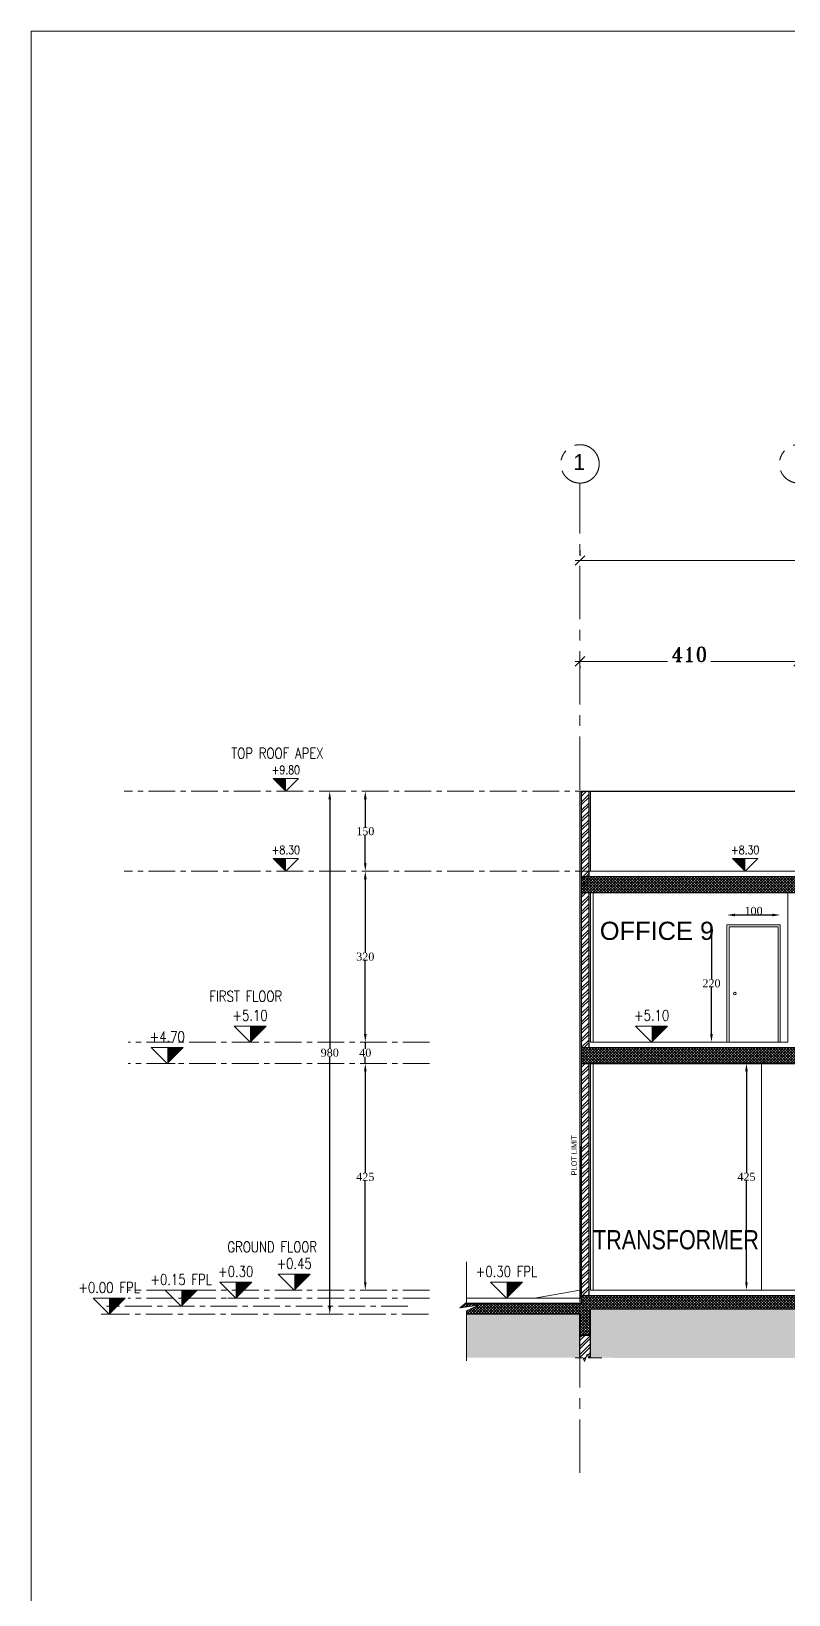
# Model space of a CAD drawing. Header units: millimetres. Extents: x -9083 to 924194, y -232449 to 321637.
# Drawn here: x -8100 to 6100, y 13069 to 42366 of the extents above; entities that cross this region are included whole.
import ezdxf
from ezdxf.enums import TextEntityAlignment as Align

# ---------------------------------------------------------------- set-up
doc = ezdxf.new("R2010")
doc.units = ezdxf.units.MM
doc.header["$LTSCALE"] = 400
doc.header["$MEASUREMENT"] = 0
doc.header["$PDMODE"] = 3
for name, pattern in [('CENTER', [2, 1.25, -0.25, 0.25, -0.25]), ('CENTERX2', [4, 2.5, -0.5, 0.5, -0.5]), ('DASHDOT', [1, 0.5, -0.25, 0, -0.25])]:
    doc.linetypes.add(name, pattern=pattern)
doc.layers.get('0').update_dxf_attribs({"lineweight": 0, "true_color": 0xff1414})
doc.layers.get('Defpoints').update_dxf_attribs({"color": 8, "lineweight": 5})
for name, color, linetype, lineweight in [('A-ANNO-DIMS', 134, 'Continuous', 9), ('AXIS DIMENSION', 8, 'Continuous', 5), ('DOOR', 1, 'Continuous', 5), ('ELEVATION 00', 7, 'Continuous', 30), ('ELEVATION 01', 4, 'Continuous', 25), ('ELEVATION 02', 3, 'Continuous', 18), ('FINISH', 3, 'Continuous', 9), ('HATCH', 15, 'Continuous', 0), ('LEVEL SYMBOL', 8, 'Continuous', 5), ('LEVELS', 251, 'Continuous', 5), ('PLOT BOWNDARY', 1, 'DASHDOT', 50), ('ROOMS DIMENSION', 3, 'Continuous', 5), ('WALL ELEVATION', 3, 'Continuous', 9), ('WALL PROPOSED', 255, 'Continuous', 30)]:
    doc.layers.add(name, color=color, linetype=linetype, lineweight=lineweight)
doc.layers.add('AXIES', color=7, linetype='CENTER', lineweight=0, true_color=0x949596)
doc.styles.add('Arial_1', font='arial.ttf', dxfattribs={"height": 300})
doc.styles.add('ROMAN', font='times.ttf')
doc.styles.add('ROMANS-TITLE', font='ROMANS.shx', dxfattribs={"width": 0.8})
doc.styles.add('ROMANT', font='romant.shx')
doc.styles.get("Standard").update_dxf_attribs({"font": 'GOTHIC.TTF', "height": 220})
doc.styles.add('XREF$0$STANDARD', font='verdana.ttf')
doc.dimstyles.new('AXIS DIMENSION', dxfattribs={"dimscale": 1.2, "dimtxt": 220, "dimasz": 150, "dimexe": 75, "dimexo": 200, "dimgap": 50, "dimtad": 0, "dimdec": 0, "dimlfac": 0.1, "dimzin": 0, "dimdsep": 46, "dimtxsty": 'ROMANT', "dimblk": 'OBLIQUE', "dimcen": 200, "dimdle": 75, "dimclrd": 17, "dimclre": 94, "dimclrt": 3, "dimadec": 0, "dimazin": 0, "dimtfac": 0.5, "dimtdec": 0, "dimtix": 1, "dimtofl": 0, "dimtmove": 2, "dimatfit": 2, "dimfxl": 100, "dimtvp": 0.5, "dimtolj": 1, "dimtzin": 0, "dimlwd": -1, "dimlwe": -1, "dimarcsym": 0})
doc.dimstyles.new('ELEV DIM', dxfattribs={"dimtxt": 150, "dimasz": 150, "dimexe": 0.06, "dimexo": 0.06, "dimgap": 0.03, "dimtad": 1, "dimtih": 1, "dimtoh": 1, "dimdec": 0, "dimlfac": 0.1, "dimzin": 13, "dimdsep": 46, "dimtxsty": 'ROMAN', "dimcen": 0.09, "dimdle": 0.06, "dimse1": 1, "dimse2": 1, "dimclrd": 256, "dimclre": 256, "dimclrt": 3, "dimadec": 0, "dimazin": 0, "dimtfac": 1, "dimtdec": 0, "dimtix": 1, "dimtmove": 2, "dimatfit": 3, "dimfxl": 0.06, "dimtolj": 1, "dimtzin": 0, "dimarcsym": 0})

# ---------------------------------------------------------------- blocks, each defined once
blk = doc.blocks.new('*D880')
at = {"layer": 'Defpoints', "color": 0, "transparency": 16777216}
for p in [(5940, 25806), (4940, 25625), (5940, 25625)]:
    blk.add_point(p, dxfattribs=at)
at = {"layer": 'ROOMS DIMENSION', "lineweight": -2, "transparency": 16777216}
blk.add_line((5090, 25806), (5790, 25806), dxfattribs=at)
at = {"layer": 'ROOMS DIMENSION', "transparency": 16777216}
for points in [[(5090, 25831), (5090, 25781), (4940, 25806)], [(5790, 25831), (5790, 25781), (5940, 25806)]]:
    blk.add_solid(points, dxfattribs=at)
at = {"layer": 'ROOMS DIMENSION', "color": 3, "transparency": 16777216, "insert": (5440, 25882), "char_height": 150, "attachment_point": 5, "style": 'ROMAN'}
blk.add_mtext('\\A1;100', dxfattribs=at)
blk = doc.blocks.new('*D881')
at = {"layer": 'Defpoints', "color": 0, "transparency": 16777216}
for p in [(4940, 25625), (4651, 23425), (4940, 23425)]:
    blk.add_point(p, dxfattribs=at)
at = {"layer": 'ROOMS DIMENSION', "lineweight": -2, "transparency": 16777216}
for p, q in [((4651, 25475), (4651, 24601)), ((4651, 23575), (4651, 24448))]:
    blk.add_line(p, q, dxfattribs=at)
at = {"layer": 'ROOMS DIMENSION', "transparency": 16777216}
for points in [[(4626, 25475), (4676, 25475), (4651, 25625)], [(4626, 23575), (4676, 23575), (4651, 23425)]]:
    blk.add_solid(points, dxfattribs=at)
at = {"layer": 'ROOMS DIMENSION', "color": 3, "transparency": 16777216, "insert": (4651, 24525), "char_height": 150, "attachment_point": 5, "style": 'ROMAN'}
blk.add_mtext('\\A1;220', dxfattribs=at)
blk = doc.blocks.new('*D882')
at = {"layer": 'Defpoints', "color": 0, "transparency": 16777216}
for p in [(5940, 25806), (4940, 25625), (5940, 25625)]:
    blk.add_point(p, dxfattribs=at)
at = {"layer": 'ROOMS DIMENSION', "lineweight": -2, "transparency": 16777216}
blk.add_line((5090, 25806), (5790, 25806), dxfattribs=at)
at = {"layer": 'ROOMS DIMENSION', "transparency": 16777216}
for points in [[(5090, 25831), (5090, 25781), (4940, 25806)], [(5790, 25831), (5790, 25781), (5940, 25806)]]:
    blk.add_solid(points, dxfattribs=at)
at = {"layer": 'ROOMS DIMENSION', "color": 3, "transparency": 16777216, "insert": (5440, 25882), "char_height": 150, "attachment_point": 5, "style": 'ROMAN'}
blk.add_mtext('\\A1;100', dxfattribs=at)
blk = doc.blocks.new('*D883')
at = {"layer": 'Defpoints', "color": 0, "transparency": 16777216}
for p in [(4940, 25625), (4651, 23425), (4940, 23425)]:
    blk.add_point(p, dxfattribs=at)
at = {"layer": 'ROOMS DIMENSION', "lineweight": -2, "transparency": 16777216}
for p, q in [((4651, 25475), (4651, 24601)), ((4651, 23575), (4651, 24448))]:
    blk.add_line(p, q, dxfattribs=at)
at = {"layer": 'ROOMS DIMENSION', "transparency": 16777216}
for points in [[(4626, 25475), (4676, 25475), (4651, 25625)], [(4626, 23575), (4676, 23575), (4651, 23425)]]:
    blk.add_solid(points, dxfattribs=at)
at = {"layer": 'ROOMS DIMENSION', "color": 3, "transparency": 16777216, "insert": (4651, 24525), "char_height": 150, "attachment_point": 5, "style": 'ROMAN'}
blk.add_mtext('\\A1;220', dxfattribs=at)
blk = doc.blocks.new('*D859')
at = {"layer": 'Defpoints', "color": 0, "transparency": 16777216}
for p in [(5940, 25806), (4940, 25625), (5940, 25625)]:
    blk.add_point(p, dxfattribs=at)
at = {"layer": 'ROOMS DIMENSION', "lineweight": -2, "transparency": 16777216}
blk.add_line((5090, 25806), (5790, 25806), dxfattribs=at)
at = {"layer": 'ROOMS DIMENSION', "transparency": 16777216}
for points in [[(5090, 25831), (5090, 25781), (4940, 25806)], [(5790, 25831), (5790, 25781), (5940, 25806)]]:
    blk.add_solid(points, dxfattribs=at)
at = {"layer": 'ROOMS DIMENSION', "color": 3, "transparency": 16777216, "insert": (5440, 25882), "char_height": 150, "attachment_point": 5, "style": 'ROMAN'}
blk.add_mtext('\\A1;100', dxfattribs=at)
blk = doc.blocks.new('*D860')
at = {"layer": 'Defpoints', "color": 0, "transparency": 16777216}
for p in [(4940, 25625), (4651, 23425), (4940, 23425)]:
    blk.add_point(p, dxfattribs=at)
at = {"layer": 'ROOMS DIMENSION', "lineweight": -2, "transparency": 16777216}
for p, q in [((4651, 25475), (4651, 24601)), ((4651, 23575), (4651, 24448))]:
    blk.add_line(p, q, dxfattribs=at)
at = {"layer": 'ROOMS DIMENSION', "transparency": 16777216}
for points in [[(4626, 25475), (4676, 25475), (4651, 25625)], [(4626, 23575), (4676, 23575), (4651, 23425)]]:
    blk.add_solid(points, dxfattribs=at)
at = {"layer": 'ROOMS DIMENSION', "color": 3, "transparency": 16777216, "insert": (4651, 24525), "char_height": 150, "attachment_point": 5, "style": 'ROMAN'}
blk.add_mtext('\\A1;220', dxfattribs=at)
blk = doc.blocks.new('*D861')
at = {"layer": 'Defpoints', "color": 0, "transparency": 16777216}
for p in [(5940, 25806), (4940, 25625), (5940, 25625)]:
    blk.add_point(p, dxfattribs=at)
at = {"layer": 'ROOMS DIMENSION', "lineweight": -2, "transparency": 16777216}
blk.add_line((5090, 25806), (5790, 25806), dxfattribs=at)
at = {"layer": 'ROOMS DIMENSION', "transparency": 16777216}
for points in [[(5090, 25831), (5090, 25781), (4940, 25806)], [(5790, 25831), (5790, 25781), (5940, 25806)]]:
    blk.add_solid(points, dxfattribs=at)
at = {"layer": 'ROOMS DIMENSION', "color": 3, "transparency": 16777216, "insert": (5440, 25882), "char_height": 150, "attachment_point": 5, "style": 'ROMAN'}
blk.add_mtext('\\A1;100', dxfattribs=at)
blk = doc.blocks.new('*D862')
at = {"layer": 'Defpoints', "color": 0, "transparency": 16777216}
for p in [(4940, 25625), (4651, 23425), (4940, 23425)]:
    blk.add_point(p, dxfattribs=at)
at = {"layer": 'ROOMS DIMENSION', "lineweight": -2, "transparency": 16777216}
for p, q in [((4651, 25475), (4651, 24601)), ((4651, 23575), (4651, 24448))]:
    blk.add_line(p, q, dxfattribs=at)
at = {"layer": 'ROOMS DIMENSION', "transparency": 16777216}
for points in [[(4626, 25475), (4676, 25475), (4651, 25625)], [(4626, 23575), (4676, 23575), (4651, 23425)]]:
    blk.add_solid(points, dxfattribs=at)
at = {"layer": 'ROOMS DIMENSION', "color": 3, "transparency": 16777216, "insert": (4651, 24525), "char_height": 150, "attachment_point": 5, "style": 'ROMAN'}
blk.add_mtext('\\A1;220', dxfattribs=at)
blk = doc.blocks.new('*D863')
at = {"layer": 'Defpoints', "color": 0, "transparency": 16777216}
for p in [(5940, 25806), (4940, 25625), (5940, 25625)]:
    blk.add_point(p, dxfattribs=at)
at = {"layer": 'ROOMS DIMENSION', "lineweight": -2, "transparency": 16777216}
blk.add_line((5090, 25806), (5790, 25806), dxfattribs=at)
at = {"layer": 'ROOMS DIMENSION', "transparency": 16777216}
for points in [[(5090, 25831), (5090, 25781), (4940, 25806)], [(5790, 25831), (5790, 25781), (5940, 25806)]]:
    blk.add_solid(points, dxfattribs=at)
at = {"layer": 'ROOMS DIMENSION', "color": 3, "transparency": 16777216, "insert": (5440, 25882), "char_height": 150, "attachment_point": 5, "style": 'ROMAN'}
blk.add_mtext('\\A1;100', dxfattribs=at)
blk = doc.blocks.new('*D864')
at = {"layer": 'Defpoints', "color": 0, "transparency": 16777216}
for p in [(4940, 25625), (4651, 23425), (4940, 23425)]:
    blk.add_point(p, dxfattribs=at)
at = {"layer": 'ROOMS DIMENSION', "lineweight": -2, "transparency": 16777216}
for p, q in [((4651, 25475), (4651, 24601)), ((4651, 23575), (4651, 24448))]:
    blk.add_line(p, q, dxfattribs=at)
at = {"layer": 'ROOMS DIMENSION', "transparency": 16777216}
for points in [[(4626, 25475), (4676, 25475), (4651, 25625)], [(4626, 23575), (4676, 23575), (4651, 23425)]]:
    blk.add_solid(points, dxfattribs=at)
at = {"layer": 'ROOMS DIMENSION', "color": 3, "transparency": 16777216, "insert": (4651, 24525), "char_height": 150, "attachment_point": 5, "style": 'ROMAN'}
blk.add_mtext('\\A1;220', dxfattribs=at)
blk = doc.blocks.new('*D873')
at = {"layer": 'Defpoints', "color": 0, "transparency": 16777216}
for p in [(5940, 25806), (4940, 25625), (5940, 25625)]:
    blk.add_point(p, dxfattribs=at)
at = {"layer": 'ROOMS DIMENSION', "lineweight": -2, "transparency": 16777216}
blk.add_line((5090, 25806), (5790, 25806), dxfattribs=at)
at = {"layer": 'ROOMS DIMENSION', "transparency": 16777216}
for points in [[(5090, 25831), (5090, 25781), (4940, 25806)], [(5790, 25831), (5790, 25781), (5940, 25806)]]:
    blk.add_solid(points, dxfattribs=at)
at = {"layer": 'ROOMS DIMENSION', "color": 3, "transparency": 16777216, "insert": (5440, 25882), "char_height": 150, "attachment_point": 5, "style": 'ROMAN'}
blk.add_mtext('\\A1;100', dxfattribs=at)
blk = doc.blocks.new('*D874')
at = {"layer": 'Defpoints', "color": 0, "transparency": 16777216}
for p in [(4940, 25625), (4651, 23425), (4940, 23425)]:
    blk.add_point(p, dxfattribs=at)
at = {"layer": 'ROOMS DIMENSION', "lineweight": -2, "transparency": 16777216}
for p, q in [((4651, 25475), (4651, 24601)), ((4651, 23575), (4651, 24448))]:
    blk.add_line(p, q, dxfattribs=at)
at = {"layer": 'ROOMS DIMENSION', "transparency": 16777216}
for points in [[(4626, 25475), (4676, 25475), (4651, 25625)], [(4626, 23575), (4676, 23575), (4651, 23425)]]:
    blk.add_solid(points, dxfattribs=at)
at = {"layer": 'ROOMS DIMENSION', "color": 3, "transparency": 16777216, "insert": (4651, 24525), "char_height": 150, "attachment_point": 5, "style": 'ROMAN'}
blk.add_mtext('\\A1;220', dxfattribs=at)
blk = doc.blocks.new('*D875')
at = {"layer": 'Defpoints', "color": 0, "transparency": 16777216}
for p in [(5940, 25806), (4940, 25625), (5940, 25625)]:
    blk.add_point(p, dxfattribs=at)
at = {"layer": 'ROOMS DIMENSION', "lineweight": -2, "transparency": 16777216}
blk.add_line((5090, 25806), (5790, 25806), dxfattribs=at)
at = {"layer": 'ROOMS DIMENSION', "transparency": 16777216}
for points in [[(5090, 25831), (5090, 25781), (4940, 25806)], [(5790, 25831), (5790, 25781), (5940, 25806)]]:
    blk.add_solid(points, dxfattribs=at)
at = {"layer": 'ROOMS DIMENSION', "color": 3, "transparency": 16777216, "insert": (5440, 25882), "char_height": 150, "attachment_point": 5, "style": 'ROMAN'}
blk.add_mtext('\\A1;100', dxfattribs=at)
blk = doc.blocks.new('*D876')
at = {"layer": 'Defpoints', "color": 0, "transparency": 16777216}
for p in [(4940, 25625), (4651, 23425), (4940, 23425)]:
    blk.add_point(p, dxfattribs=at)
at = {"layer": 'ROOMS DIMENSION', "lineweight": -2, "transparency": 16777216}
for p, q in [((4651, 25475), (4651, 24601)), ((4651, 23575), (4651, 24448))]:
    blk.add_line(p, q, dxfattribs=at)
at = {"layer": 'ROOMS DIMENSION', "transparency": 16777216}
for points in [[(4626, 25475), (4676, 25475), (4651, 25625)], [(4626, 23575), (4676, 23575), (4651, 23425)]]:
    blk.add_solid(points, dxfattribs=at)
at = {"layer": 'ROOMS DIMENSION', "color": 3, "transparency": 16777216, "insert": (4651, 24525), "char_height": 150, "attachment_point": 5, "style": 'ROMAN'}
blk.add_mtext('\\A1;220', dxfattribs=at)
blk = doc.blocks.new('*D845')
at = {"layer": 'Defpoints', "color": 0, "transparency": 16777216}
for p in [(5586, 23025), (5307, 18775), (5586, 18775)]:
    blk.add_point(p, dxfattribs=at)
at = {"layer": 'ROOMS DIMENSION', "lineweight": -2, "transparency": 16777216}
for p, q in [((5307, 22875), (5307, 20976)), ((5307, 18925), (5307, 20823))]:
    blk.add_line(p, q, dxfattribs=at)
at = {"layer": 'ROOMS DIMENSION', "transparency": 16777216}
for points in [[(5282, 22875), (5332, 22875), (5307, 23025)], [(5282, 18925), (5332, 18925), (5307, 18775)]]:
    blk.add_solid(points, dxfattribs=at)
at = {"layer": 'ROOMS DIMENSION', "color": 3, "transparency": 16777216, "insert": (5307, 20900), "char_height": 150, "attachment_point": 5, "style": 'ROMAN'}
blk.add_mtext('\\A1;425', dxfattribs=at)
blk = doc.blocks.new('A-LVL_EL-SEC')
at = {"layer": 'LEVEL SYMBOL', "color": 5, "ltscale": 800}
blk.add_line((-150, 0), (150, 0), dxfattribs=at)
at = {"layer": 'LEVEL SYMBOL'}
blk.add_lwpolyline([(-300, 300), (0, 0), (300, 300), (-300, 300)], dxfattribs=at)
blk.add_solid([(0, 300), (300, 300), (0, 0)], dxfattribs=at)
at = {"layer": 'LEVEL SYMBOL', "color": 1, "ltscale": 800, "style": 'ROMANS-TITLE', "width": 0.8}
blk.add_attdef('FLOOR-LEVEL', text='', height=200, dxfattribs=at).set_placement((0, 580), align=Align.MIDDLE)
blk = doc.blocks.new('LVL-200')
at = {"color": 5, "ltscale": 800}
blk.add_line((-153071, 178428), (-152471, 178428), dxfattribs=at)
blk.add_lwpolyline([(-153371, 179028), (-152771, 178428), (-152171, 179028), (-153371, 179028)])
blk.add_solid([(-152771, 179028), (-152171, 179028), (-152771, 178428)])
at = {"ltscale": 800, "style": 'ROMANS-TITLE', "width": 0.8}
blk.add_attdef('FLOOR-LEVEL', text='', height=400, dxfattribs=at).set_placement((-152771, 179428), align=Align.MIDDLE)
blk = doc.blocks.new('_Oblique')
at = {"color": 0, "linetype": 'ByBlock', "lineweight": -2}
blk.add_line((-0.5, -0.5), (0.5, 0.5), dxfattribs=at)
blk = doc.blocks.new('*D244')
at = {"layer": 'AXIS DIMENSION', "color": 17, "ltscale": 20, "transparency": 16777216}
for p, q in [((6077493, 710989), (6079226, 710989)), ((6081771, 710989), (6080037, 710989))]:
    blk.add_line(p, q, dxfattribs=at)
at = {"layer": 'AXIS DIMENSION', "color": 94, "ltscale": 20, "transparency": 16777216}
for p, q in [((6077583, 710864), (6077583, 710899)), ((6081681, 710864), (6081681, 710899))]:
    blk.add_line(p, q, dxfattribs=at)
at = {"layer": 'Defpoints', "color": 0, "ltscale": 20, "transparency": 16777216}
for p in [(6077583, 711104), (6081681, 711104), (6081681, 710989)]:
    blk.add_point(p, dxfattribs=at)
at = {"layer": 'AXIS DIMENSION', "color": 17, "ltscale": 20, "transparency": 16777216, "xscale": 179.9999999999999, "yscale": 179.9999999999999, "zscale": 179.9999999999999, "rotation": 180}
blk.add_blockref('_Oblique', (6077583, 710989), dxfattribs=at)
at = {"layer": 'AXIS DIMENSION', "color": 17, "ltscale": 20, "transparency": 16777216, "xscale": 179.9999999999999, "yscale": 179.9999999999999, "zscale": 179.9999999999999}
blk.add_blockref('_Oblique', (6081681, 710989), dxfattribs=at)
at = {"layer": 'AXIS DIMENSION', "color": 3, "ltscale": 20, "transparency": 16777216, "insert": (6079632, 711121), "char_height": 264, "attachment_point": 5, "style": 'ROMANT'}
blk.add_mtext('\\A1;410', dxfattribs=at)
blk = doc.blocks.new('*D176')
at = {"layer": 'AXIS DIMENSION', "color": 94, "ltscale": 20, "transparency": 16777216}
for p, q in [((6077583, 712536), (6077583, 712431)), ((6125683, 712536), (6125683, 712431))]:
    blk.add_line(p, q, dxfattribs=at)
at = {"layer": 'AXIS DIMENSION', "color": 17, "ltscale": 20, "transparency": 16777216}
for p, q in [((6077493, 712341), (6101101, 712341)), ((6125773, 712341), (6102164, 712341))]:
    blk.add_line(p, q, dxfattribs=at)
at = {"layer": 'Defpoints', "color": 0, "ltscale": 20, "transparency": 16777216}
for p in [(6077583, 712296), (6125683, 712341), (6125683, 712296)]:
    blk.add_point(p, dxfattribs=at)
at = {"layer": 'AXIS DIMENSION', "color": 17, "ltscale": 20, "transparency": 16777216, "xscale": 179.9999999999999, "yscale": 179.9999999999999, "zscale": 179.9999999999999, "rotation": 180}
blk.add_blockref('_Oblique', (6077583, 712341), dxfattribs=at)
at = {"layer": 'AXIS DIMENSION', "color": 17, "ltscale": 20, "transparency": 16777216, "xscale": 179.9999999999999, "yscale": 179.9999999999999, "zscale": 179.9999999999999}
blk.add_blockref('_Oblique', (6125683, 712341), dxfattribs=at)
at = {"layer": 'AXIS DIMENSION', "color": 3, "ltscale": 20, "transparency": 16777216, "insert": (6101633, 712473), "char_height": 264, "attachment_point": 5, "style": 'ROMANT'}
blk.add_mtext('\\A1;4810', dxfattribs=at)
blk = doc.blocks.new('*D648')
at = {"layer": 'Defpoints', "color": 0, "transparency": 16777216}
for p in [(87908, 108449), (89109, 108449, 0), (86883, 104199, 0)]:
    blk.add_point(p, dxfattribs=at)
at = {"layer": 'ROOMS DIMENSION', "lineweight": -2, "transparency": 16777216}
for p, q in [((87908, 108299), (87908, 106400)), ((87908, 104349), (87908, 106248))]:
    blk.add_line(p, q, dxfattribs=at)
at = {"layer": 'ROOMS DIMENSION', "transparency": 16777216}
for points in [[(87883, 108299), (87933, 108299), (87908, 108449)], [(87883, 104349), (87933, 104349), (87908, 104199)]]:
    blk.add_solid(points, dxfattribs=at)
at = {"layer": 'ROOMS DIMENSION', "color": 3, "transparency": 16777216, "insert": (87908, 106324), "char_height": 150, "attachment_point": 5, "style": 'ROMAN'}
blk.add_mtext('\\A1;425', dxfattribs=at)
blk = doc.blocks.new('*D649')
at = {"layer": 'Defpoints', "color": 0, "transparency": 16777216}
for p in [(87908, 112049), (89109, 112049, 0), (89109, 108849, 0)]:
    blk.add_point(p, dxfattribs=at)
at = {"layer": 'ROOMS DIMENSION', "lineweight": -2, "transparency": 16777216}
for p, q in [((87908, 111899), (87908, 110525)), ((87908, 108999), (87908, 110373))]:
    blk.add_line(p, q, dxfattribs=at)
at = {"layer": 'ROOMS DIMENSION', "transparency": 16777216}
for points in [[(87883, 111899), (87933, 111899), (87908, 112049)], [(87883, 108999), (87933, 108999), (87908, 108849)]]:
    blk.add_solid(points, dxfattribs=at)
at = {"layer": 'ROOMS DIMENSION', "color": 3, "transparency": 16777216, "insert": (87908, 110449), "char_height": 150, "attachment_point": 5, "style": 'ROMAN'}
blk.add_mtext('\\A1;320', dxfattribs=at)
blk = doc.blocks.new('*D650')
at = {"layer": 'Defpoints', "color": 0, "transparency": 16777216}
for p in [(87241, 113549), (88759, 113549, 0), (87233, 103749, 0)]:
    blk.add_point(p, dxfattribs=at)
at = {"layer": 'ROOMS DIMENSION', "lineweight": -2, "transparency": 16777216}
for p, q in [((87241, 113399), (87241, 108725)), ((87241, 103899), (87241, 108572))]:
    blk.add_line(p, q, dxfattribs=at)
at = {"layer": 'ROOMS DIMENSION', "transparency": 16777216}
for points in [[(87216, 113399), (87266, 113399), (87241, 113549)], [(87216, 103899), (87266, 103899), (87241, 103749)]]:
    blk.add_solid(points, dxfattribs=at)
at = {"layer": 'ROOMS DIMENSION', "color": 3, "transparency": 16777216, "insert": (87241, 108649), "char_height": 150, "attachment_point": 5, "style": 'ROMAN'}
blk.add_mtext('\\A1;980', dxfattribs=at)
blk = doc.blocks.new('*D543')
at = {"layer": 'Defpoints', "color": 0, "transparency": 16777216}
for p in [(89109, 108849), (87908, 108449), (89109, 108449)]:
    blk.add_point(p, dxfattribs=at)
at = {"layer": 'ROOMS DIMENSION', "lineweight": -2, "transparency": 16777216}
for p, q in [((87908, 108999), (87908, 109149)), ((87908, 108849), (87908, 108725)), ((87908, 108449), (87908, 108573)), ((87908, 108299), (87908, 108149))]:
    blk.add_line(p, q, dxfattribs=at)
at = {"layer": 'ROOMS DIMENSION', "transparency": 16777216}
for points in [[(87883, 108999), (87933, 108999), (87908, 108849)], [(87883, 108299), (87933, 108299), (87908, 108449)]]:
    blk.add_solid(points, dxfattribs=at)
at = {"layer": 'ROOMS DIMENSION', "color": 3, "transparency": 16777216, "insert": (87908, 108649), "char_height": 150, "attachment_point": 5, "style": 'ROMAN'}
blk.add_mtext('\\A1;40', dxfattribs=at)
blk = doc.blocks.new('*D651')
at = {"layer": 'Defpoints', "color": 0, "transparency": 16777216}
for p in [(87908, 113549), (89109, 113549), (89109, 112049)]:
    blk.add_point(p, dxfattribs=at)
at = {"layer": 'ROOMS DIMENSION', "lineweight": -2, "transparency": 16777216}
for p, q in [((87908, 113399), (87908, 112875)), ((87908, 112199), (87908, 112723))]:
    blk.add_line(p, q, dxfattribs=at)
at = {"layer": 'ROOMS DIMENSION', "transparency": 16777216}
for points in [[(87883, 113399), (87933, 113399), (87908, 113549)], [(87883, 112199), (87933, 112199), (87908, 112049)]]:
    blk.add_solid(points, dxfattribs=at)
at = {"layer": 'ROOMS DIMENSION', "color": 3, "transparency": 16777216, "insert": (87908, 112799), "char_height": 150, "attachment_point": 5, "style": 'ROMAN'}
blk.add_mtext('\\A1;150', dxfattribs=at)
blk = doc.blocks.new('rffghffr')
at = {"layer": 'AXIES', "linetype": 'CENTERX2'}
blk.add_line((6077582.5, 695783), (6077582.5, 714330.6), dxfattribs=at)
for centre in [(6077582.5, 714690.6), (6081680.8, 714690.6)]:
    blk.add_circle(centre, 360, dxfattribs=at)
blk.add_text('1', height=300, dxfattribs=at).set_placement((6077456.9, 714573.9))
at = {"layer": 'AXIS DIMENSION', "ltscale": 20}
dim = blk.add_linear_dim(base=(6125682.5, 712879.4), p1=(6077582.5, 712834.6), p2=(6125682.5, 712834.6), dimstyle='AXIS DIMENSION', dxfattribs=at)
dim.commit()
dim.dimension.update_dxf_attribs({"geometry": '*D176', "text_midpoint": (6101632.5, 713011.4), "insert": (0, 538.6)})
dim = blk.add_linear_dim(base=(6081680.8, 710988.7), p1=(6077582.5, 711104.3), p2=(6081680.8, 711104.3), dimstyle='AXIS DIMENSION', dxfattribs=at)
dim.commit()
dim.dimension.update_dxf_attribs({"geometry": '*D244', "text_midpoint": (6079631.7, 711120.7)})
blk = doc.blocks.new('FXCGXGG')
at = {"layer": 'AXIES', "linetype": 'CENTERX2', "ltscale": 0.5}
for p, q in [((96341.3, 113548.9), (83386.6, 113548.9)), ((96341.3, 112048.9), (83386.6, 112048.9)), ((89109.1, 108848.9), (83462.6, 108848.9)), ((89109.1, 108448.9), (83462.6, 108448.9)), ((89109.1, 104198.9), (83462.6, 104198.9)), ((89109.1, 104048.9), (83462.6, 104048.9)), ((88703.3, 103898.9), (83056.8, 103898.9)), ((89090.8, 103748.9), (83105.2, 103748.9))]:
    blk.add_line(p, q, dxfattribs=at)
at = {"layer": 'LEVEL SYMBOL', "ltscale": 800}
ref = blk.add_blockref('A-LVL_EL-SEC', (86418.3, 113548.9), dxfattribs=dict(at, xscale=-0.8, yscale=0.8, zscale=0.8))
ref.add_attrib('FLOOR-LEVEL', '+9.80', dxfattribs={"color": 1, "ltscale": 800, "height": 160, "style": 'ROMANS-TITLE', "width": 0.8}).set_placement((86418.3, 113948.9), align=Align.MIDDLE)
ref = blk.add_blockref('A-LVL_EL-SEC', (86418.3, 112048.9), dxfattribs=dict(at, xscale=-0.8, yscale=0.8, zscale=0.8))
ref.add_attrib('FLOOR-LEVEL', '+8.30', dxfattribs={"color": 1, "ltscale": 800, "height": 160, "style": 'ROMANS-TITLE', "width": 0.8}).set_placement((86418.3, 112448.9), align=Align.MIDDLE)
ref = blk.add_blockref('A-LVL_EL-SEC', (85748.3, 108848.9), dxfattribs=at)
ref.add_attrib('FLOOR-LEVEL', '+5.10', dxfattribs={"color": 1, "ltscale": 800, "height": 200, "style": 'ROMANS-TITLE', "width": 0.8}).set_placement((85748.3, 109348.9), align=Align.MIDDLE)
ref = blk.add_blockref('A-LVL_EL-SEC', (84196.1, 108448.9), dxfattribs=at)
ref.add_attrib('FLOOR-LEVEL', '+4.70', dxfattribs={"color": 1, "ltscale": 800, "height": 200, "style": 'ROMANS-TITLE', "width": 0.8}).set_placement((84196.1, 108948.9), align=Align.MIDDLE)
ref = blk.add_blockref('A-LVL_EL-SEC', (85478.6, 104048.9), dxfattribs=at)
ref.add_attrib('FLOOR-LEVEL', '+0.30', dxfattribs={"color": 1, "ltscale": 800, "height": 200, "style": 'ROMANS-TITLE', "width": 0.8}).set_placement((85478.6, 104548.9), align=Align.MIDDLE)
ref = blk.add_blockref('A-LVL_EL-SEC', (86575, 104198.9), dxfattribs=at)
ref.add_attrib('FLOOR-LEVEL', '+0.45', dxfattribs={"color": 1, "ltscale": 800, "height": 200, "style": 'ROMANS-TITLE', "width": 0.8}).set_placement((86575, 104698.9), align=Align.MIDDLE)
at = {"layer": 'LEVELS', "ltscale": 800}
ref = blk.add_blockref('LVL-200', (159490.9, 14534.8), dxfattribs=dict(at, xscale=0.5, yscale=0.5, zscale=0.5))
ref.add_attrib('FLOOR-LEVEL', '+0.00 FPL', dxfattribs={"layer": '0', "color": 1, "ltscale": 800, "height": 200, "style": 'ROMANS-TITLE', "width": 0.8}).set_placement((83105.2, 104248.9), align=Align.MIDDLE)
ref = blk.add_blockref('LVL-200', (160841.9, 14684.8), dxfattribs=dict(at, xscale=0.5, yscale=0.5, zscale=0.5))
ref.add_attrib('FLOOR-LEVEL', '+0.15 FPL', dxfattribs={"layer": '0', "color": 1, "ltscale": 800, "height": 200, "style": 'ROMANS-TITLE', "width": 0.8}).set_placement((84456.3, 104398.9), align=Align.MIDDLE)
at = {"layer": 'LEVELS', "ltscale": 800, "char_height": 200, "width": 5000, "attachment_point": 1, "style": 'ROMANS-TITLE'}
for s, insert in [('\\pi1517.14286;{\\C1;TOP ROOF APEX}', (83880, 114361.7, 0)), ('{\\C1;FIRST FLOOR}', (84984.6, 109807.2)), ('\\pi1570.47619;{\\C1;GROUND FLOOR}', (83752.9, 105110.9))]:
    blk.add_mtext(s, dxfattribs=dict(at, insert=insert))
at = {"layer": 'ROOMS DIMENSION'}
for base, p1, p2, picture, middle in [((87241.2, 113548.9, 0), (87232.6, 103748.9), (88759.1, 113548.9), '*D650', (87241.2, 108648.9, 0)), ((87907.7, 113548.9), (89109.1, 112048.9), (89109.1, 113548.9), '*D651', (87907.7, 112798.9)), ((87907.7, 112048.9, 0), (89109.1, 108848.9), (89109.1, 112048.9), '*D649', (87907.7, 110448.9, 0)), ((87907.7, 108448.9), (89109.1, 108848.9), (89109.1, 108448.9), '*D543', (87907.7, 108648.9)), ((87907.9, 108448.9, 0), (86883.2, 104198.9), (89109.1, 108448.9), '*D648', (87907.9, 106323.9, 0))]:
    dim = blk.add_linear_dim(base=base, p1=p1, p2=p2, angle=90, dimstyle='ELEV DIM', dxfattribs=at)
    dim.commit()
    dim.dimension.update_dxf_attribs({"geometry": picture, "text_midpoint": middle})

msp = doc.modelspace()

# ---------------------------------------------------------------- hatches: boundary and pattern name
at = {"layer": 'HATCH'}
h = msp.add_hatch(dxfattribs=at)
h.set_pattern_fill('ANSI32', color=256, scale=300)
h.set_pattern_definition([(45, (265015.01, -54198.53), (-79.549513, 79.549513), []), (45, (265068.05, -54198.53), (-79.549513, 79.549513), [])])
h.paths.add_polyline_path([(2356.38893, 28124.77739), (2216.38848, 28124.77739), (2216.36973, 26324.71665), (2356.3698, 26324.71665)])
h = msp.add_hatch(dxfattribs=at)
h.set_pattern_fill('ANSI37', color=256, scale=300)
h.set_pattern_definition([(45, (279.48, -1283.142), (-26.516504, 26.516504), []), (135, (279.48, -1283.142), (-26.516504, -26.516504), [])])
h.paths.add_polyline_path([(50286.34392, 23424.37395), (50287.3371, 23424.37395), (50287.3371, 26674.37249), (50286.34507, 26674.37249)])
h.paths.add_polyline_path([(2216.33606, 23024.72366), (10956.33606, 23024.65629), (10956.33827, 23324.65909), (2216.33518, 23324.72333)])
h = msp.add_hatch(dxfattribs=at)
h.set_pattern_fill('ANSI37', color=256, scale=300)
h.set_pattern_definition([(45, (265015.014, -53998.53), (-26.5165043, 26.5165043), []), (135, (265015.014, -53998.53), (-26.5165043, -26.5165043), [])])
h.paths.add_polyline_path([(10942.32829, 26524.71665), (2216.36973, 26524.71665), (2216.3666, 26224.71665), (10887.3371, 26224.71665), (10887.3371, 26328.43189), (10942.28108, 26328.43189)])
h = msp.add_hatch(dxfattribs=at)
h.set_pattern_fill('ANSI32', color=256, scale=300)
h.set_pattern_definition([(45, (279.48, -883.14), (-79.54951, 79.54951), []), (45, (332.51, -883.14), (-79.54951, 79.54951), [])])
h.paths.add_polyline_path([(2216.33717, 23324.37022), (2356.33717, 23324.37022), (2356.33827, 26224.71615), (2216.33827, 26224.71716)])
h.paths.add_polyline_path([(2356.33705, 23024.71936), (2216.33705, 23024.71936), (2216.33643, 18674.71789), (2356.33643, 18674.71687)])
h.paths.add_polyline_path([(50256.3362, 23024.71936), (50116.3363, 23024.71936), (50116.33891, 18674.36819), (50256.33818, 18674.36716)])
h = msp.add_hatch(dxfattribs=at)
h.set_pattern_fill('ANSI37', color=256, scale=300)
h.set_pattern_definition([(45, (279.48, -443.147), (-26.516504, 26.516504), []), (135, (279.48, -443.147), (-26.516504, -26.516504), [])])
h.paths.add_polyline_path([(2216.33606, 18524.71573), (33.31556, 18524.7148), (-63.62449, 18444.66072), (292.12023, 18496.54471), (57.95721, 18389.88695), (57.95721, 18324.71665), (2186.34492, 18324.71665), (2186.34492, 17924.71833), (2386.34492, 17924.71833), (2386.34492, 18424.71687), (6386.28797, 18424.68987), (6386.28797, 17924.71833), (6586.28797, 17924.71833), (6586.28797, 18424.68841), (10586.34492, 18424.66064), (10586.34492, 17924.71833), (10986.34492, 17924.71833), (10986.34492, 18424.65918), (16986.34492, 18424.62999), (16986.34492, 17924.68815), (17186.34492, 17924.68815), (17186.34492, 18424.62853), (18486.34392, 18424.59933), (22286.34492, 18424.56867), (22286.34492, 17924.62776), (22486.34492, 17924.62776), (22486.34492, 18424.56721), (27586.34492, 18424.538), (27586.34492, 17924.71833), (27786.34492, 17924.71833), (27786.34492, 18424.53654), (32886.34492, 18424.50734), (32886.34492, 17924.56737), (33086.34492, 17924.56737), (33086.34492, 18424.50588), (38186.34492, 18424.47668), (38186.34492, 17924.53718), (38386.34492, 17924.53718), (38386.34492, 18424.47522), (43986.34492, 18424.41535), (43986.34492, 17924.47679), (44186.34492, 17924.47679), (44186.34492, 18424.41389), (47886.34392, 18424.38469), (48086.34392, 18424.38323), (50086.34492, 18424.36862), (50086.34492, 17924.36862), (50286.34492, 17924.36862), (50286.34492, 18324.71665), (52362.48468, 18324.71665), (52362.48468, 18389.88695), (52596.6477, 18496.54471), (52240.90297, 18444.66072), (52337.8753, 18524.74145), (50255.83445, 18524.72906), (50256.83622, 18674.71688), (2356.33606, 18674.71687), (2216.33606, 18674.71789)])
h = msp.add_hatch(dxfattribs=at)
h.set_pattern_fill('EARTH', color=256, scale=750, angle=45)
h.set_pattern_definition([(45, (279.48, -443.15), (0, 265.16504), [187.5, -187.5]), (45, (229.76, -393.43), (0, 265.16504), [187.5, -187.5]), (45, (180.04, -343.71), (0, 265.16504), [187.5, -187.5]), (135, (180.04, -310.56), (-265.16504, 3e-14), [187.5, -187.5]), (135, (229.76, -260.85), (-265.16504, 3e-14), [187.5, -187.5]), (135, (279.48, -211.13), (-265.16504, 3e-14), [187.5, -187.5])])
h.paths.add_polyline_path([(18686.34392, 18424.59933), (17186.34492, 18424.6087), (17186.34492, 17500.31118), (18686.34392, 17500.30305)])
h.paths.add_polyline_path([(16986.34492, 18424.60963), (10986.34492, 18424.65663), (10986.34492, 17500.35865), (16986.34492, 17500.31294)])
h.paths.add_polyline_path([(10586.34492, 18424.65679), (6586.28797, 18424.6727), (6586.28797, 17500.37471), (10586.34492, 17500.3588)])
h.paths.add_polyline_path([(6386.28797, 18421.18799), (2386.34492, 18424.7176), (2386.34492, 17507.94319), (2596.0815, 17507.94246), (6386.28797, 17503.86233)])
h.paths.add_polyline_path([(2186.34492, 18324.71665), (57.95721, 18324.71665), (57.95721, 17604.11136), (57.95721, 17507.94246), (2186.34492, 17507.94246)])
h.paths.add_polyline_path([(22286.34492, 18424.56967), (18686.34392, 18424.59787), (18686.34392, 17500.30082), (22286.34492, 17500.27378)])
h.paths.add_polyline_path([(32886.34492, 18424.50734), (27786.34492, 18424.53144), (27786.34492, 17500.35609), (32886.34492, 17500.31274)])
h.paths.add_polyline_path([(38186.34492, 18424.45389), (33086.34492, 18424.49413), (33086.34492, 17500.19848), (38186.34492, 17500.15891)])
h.paths.add_polyline_path([(43986.34492, 18424.41535), (38386.34492, 18424.44455), (38386.34492, 17500.14984), (39883.93991, 17500.14984), (43986.34492, 17500.12032)])
h.paths.add_polyline_path([(50086.34492, 18424.36756), (44186.34492, 18424.41576), (44186.34492, 17500.12152), (44083.93991, 17500.11965), (50086.34492, 17500.07147)])
h.paths.add_polyline_path([(52362.48361, 18324.71665), (50286.34445, 18324.71665), (50286.34539, 17507.59275), (52362.48468, 17507.59275), (52362.48468, 17604.11136)])
h = msp.add_hatch(dxfattribs=at)
h.set_pattern_fill('ANSI32', color=256, scale=300)
h.set_pattern_definition([(45, (-6201270.06, -624262.08), (-79.5495129, 79.5495129), []), (45, (-6201217.03, -624262.08), (-79.5495129, 79.5495129), [])])
h.paths.add_polyline_path([(2186.34492, 17932.29959), (2386.34492, 17932.29959), (2386.34492, 17507.94105), (2346.0815, 17507.94246), (2321.0815, 17576.62939), (2271.0815, 17439.25552), (2246.0816, 17507.94216), (2186.34492, 17507.94251)])

# ---------------------------------------------------------------- linework, layer by layer
at = {"layer": 'Defpoints'}
msp.add_lwpolyline([(-8100, 42366.04501), (55596.80779, 42366.04501), (55596.80779, -15919.30099), (-8100, -15919.30099)], close=True, dxfattribs=at)
at = {"layer": 'DOOR', "color": 1}
for p, q in [((4940.01866, 25624.6913, 0.00192), (5940.01866, 25624.6913, 0.00192)), ((4940.01866, 25624.6913), (4940.01866, 23424.6913)), ((4980.01866, 25584.6913), (4980.01866, 23424.6913)), ((5900.01866, 25584.6913), (4980.01866, 25584.6913)), ((5900.01866, 25584.6913), (5900.01866, 23424.6913)), ((5940.01866, 25624.6913), (5940.01866, 23424.6913))]:
    msp.add_line(p, q, dxfattribs=at)
msp.add_circle((5087.23627, 24332.41537), 25, dxfattribs=at)
at = {"layer": 'ELEVATION 00'}
msp.add_line((2216.33606, 18524.7148), (33.31556, 18524.7148), dxfattribs=at)
at = {"layer": 'ELEVATION 01'}
msp.add_line((2386.38956, 28124.77739), (10888.61396, 28124.77739), dxfattribs=at)
at = {"layer": 'ELEVATION 02'}
for p, q in [((2221.38606, 21900.71665), (2204.65901, 21910.71665)), ((2204.65901, 21890.71665), (2221.38606, 21900.71665)), ((2221.38606, 20337.71665), (2204.65901, 20347.71665)), ((2204.65901, 20327.71665), (2221.38606, 20337.71665)), ((2204.65901, 20327.71665), (2204.65901, 18774.71665))]:
    msp.add_line(p, q, dxfattribs=at)
at = {"layer": 'FINISH'}
for p, q in [((2186.33518, 23423.93039), (2186.37077, 28124.77739)), ((2186.37077, 28124.77739), (2216.36973, 28124.77739)), ((2356.38893, 28124.77739), (2386.38956, 28124.77706)), ((2386.371, 26624.71665, 0), (2386.38956, 28124.77739)), ((2386.371, 26624.71665, 0), (10942.35234, 26624.71665, 0)), ((2386.33606, 23424.71685), (2386.36663, 26224.71665)), ((6084.62285, 23424.69026), (6084.62403, 26224.71665)), ((2186.33059, 18624.71811), (2186.33518, 23423.93039)), ((2386.33606, 23424.71685), (6084.62285, 23424.69026)), ((2386.33606, 18774.71665), (2386.33606, 23024.7222)), ((2386.33606, 18774.71665), (6386.27911, 18774.68745)), ((2216.33606, 18624.7148), (57.95721, 18624.7148)), ((2186.33059, 18624.71811), (2186.33606, 18624.71811))]:
    msp.add_line(p, q, dxfattribs=at)
at = {"layer": 'LEVELS', "ltscale": 800}
for points in [[(57.95721, 19303.99482), (57.95721, 18545.06413), (-63.62449, 18444.66072), (292.12023, 18496.54471), (57.95721, 18389.88695), (57.95721, 17454.11136)], [(2096.0815, 17507.94246), (2246.0815, 17507.94246), (2271.0815, 17439.25552), (2321.0815, 17576.62939), (2346.0815, 17507.94246), (2596.0815, 17507.94246)]]:
    msp.add_lwpolyline(points, dxfattribs=at)
at = {"layer": 'PLOT BOWNDARY', "const_width": 25}
msp.add_lwpolyline([(2204.65901, 18624.7148), (2204.65901, 21474.71665)], dxfattribs=at)
at = {"layer": 'WALL ELEVATION'}
for p, q in [((2436.33375, 26224.71665), (2436.33375, 23424.71649)), ((2436.33375, 18774.71629), (2436.33375, 23024.71936)), ((5586.33606, 23024.71936), (5586.33606, 18774.69329)), ((1335.92583, 18624.7148), (2186.33604, 18774.7148))]:
    msp.add_line(p, q, dxfattribs=at)
at = {"layer": 'WALL PROPOSED'}
for p, q in [((2216.32962, 22674.72074), (2216.38848, 28124.77739)), ((2216.36973, 28124.77739), (2356.38893, 28124.77739)), ((2356.3698, 26524.71665), (2356.38893, 28124.77739)), ((2216.36973, 26524.71665), (10942.34096, 26524.71665)), ((2216.33606, 26224.71665, 0), (10887.3371, 26224.71665, 0)), ((2356.33579, 23324.37022), (2356.36662, 26224.71665)), ((2216.33638, 23324.37022), (50256.3361, 23324.37022)), ((2356.33606, 23324.37022), (2356.33606, 23324.7223)), ((2216.33326, 23024.71936), (50256.33606, 23024.71936)), ((2216.33606, 18524.7148), (2216.33606, 23024.72366)), ((2356.33606, 18674.71687), (2356.33606, 23024.71936)), ((2216.33606, 18674.71789), (50256.33534, 18674.36716)), ((2186.34492, 18324.71665), (57.95721, 18324.71665)), ((2186.34492, 17507.94246), (2186.34492, 18324.71665)), ((2386.34492, 18424.71687), (6386.28797, 18424.68767)), ((2386.34492, 17507.94246), (2386.34492, 18424.71687)), ((2386.34492, 17924.71833), (2186.34492, 17924.71833))]:
    msp.add_line(p, q, dxfattribs=at)

# ---------------------------------------------------------------- block references
at = {"layer": 'AXIES'}
msp.add_blockref('rffghffr', (-6075396.1806, -680431.17116), dxfattribs=at)
at = {"layer": 'LEVEL SYMBOL', "ltscale": 800}
ref = msp.add_blockref('A-LVL_EL-SEC', (5283.17393, 26624.71665, 0), dxfattribs=dict(at, xscale=-0.8, yscale=0.8, zscale=0.8))
ref.add_attrib('FLOOR-LEVEL', '+8.30', dxfattribs={"color": 1, "ltscale": 800, "height": 160, "style": 'ROMANS-TITLE', "width": 0.8}).set_placement((5283.17393, 27024.71665, 0), align=Align.MIDDLE)
ref = msp.add_blockref('A-LVL_EL-SEC', (3529.55127, 23424.71665), dxfattribs=at)
ref.add_attrib('FLOOR-LEVEL', '+5.10', dxfattribs={"color": 1, "ltscale": 800, "height": 200, "style": 'ROMANS-TITLE', "width": 0.8}).set_placement((3529.55127, 23924.71665), align=Align.MIDDLE)
at = {"layer": 'LEVELS', "ltscale": 800}
ref = msp.add_blockref('LVL-200', (77196.09045, -70589.37955), dxfattribs=dict(at, xscale=0.5, yscale=0.5, zscale=0.5))
ref.add_attrib('FLOOR-LEVEL', '+0.30 FPL', dxfattribs={"layer": '0', "color": 1, "ltscale": 800, "height": 200, "style": 'ROMANS-TITLE', "width": 0.8}).set_placement((810.43593, 19124.7148), align=Align.MIDDLE)
at = {"layer": 'WALL PROPOSED'}
msp.add_blockref('FXCGXGG', (-89746.05274, -85424.20438), dxfattribs=at)

# ---------------------------------------------------------------- texts
at = {"layer": 'A-ANNO-DIMS', "style": 'Arial_1', "width": 0.8}
msp.add_text('TRANSFORMER', height=360, dxfattribs=at).set_placement((3986.59225, 19720.61127), align=Align.MIDDLE)
at = {"layer": 'A-ANNO-DIMS', "insert": (3629.291, 25679.85176, 0), "char_height": 340.809438, "width": 2922.2857845, "attachment_point": 2, "line_spacing_factor": 0.938532, "style": 'Arial_1'}
msp.add_mtext('OFFICE 9', dxfattribs=at)
at = {"layer": 'PLOT BOWNDARY', "insert": (2076.90298, 21301.38856), "char_height": 100, "width": 3591.7615035, "attachment_point": 5, "rotation": 90, "style": 'XREF$0$STANDARD'}
msp.add_mtext('{\\fStylus BT|b0|i0|c0|p34;PLOT LIMIT}', dxfattribs=at)

# ---------------------------------------------------------------- dimensions: what is measured, and where the dimension line sits
at = {"layer": 'ROOMS DIMENSION'}
for picture in ['*D880', '*D882', '*D859', '*D861', '*D863', '*D873', '*D875']:
    dim = msp.add_linear_dim(base=(5940.01866, 25805.77883), p1=(4940.01866, 25624.6913), p2=(5940.01866, 25624.6913), dimstyle='ELEV DIM', dxfattribs=at)
    dim.commit()
    dim.dimension.update_dxf_attribs({"geometry": picture, "text_midpoint": (5440.01866, 25882.10659)})
for picture in ['*D881', '*D883', '*D860', '*D862', '*D864', '*D874', '*D876']:
    dim = msp.add_linear_dim(base=(4651.23892, 23424.69849), p1=(4940.01866, 25624.6913), p2=(4940.00284, 23424.69849), angle=90, dimstyle='ELEV DIM', dxfattribs=at)
    dim.commit()
    dim.dimension.update_dxf_attribs({"geometry": picture, "text_midpoint": (4651.23892, 24524.6949)})
dim = msp.add_aligned_dim(p1=(5586.33606, 23024.69883), p2=(5586.33606, 18774.69329), distance=-279.52539, dimstyle='ELEV DIM', dxfattribs=at)
dim.commit()
dim.dimension.update_dxf_attribs({"geometry": '*D845', "text_midpoint": (5306.81067, 20899.69606)})

doc.saveas('drawing.dxf')
